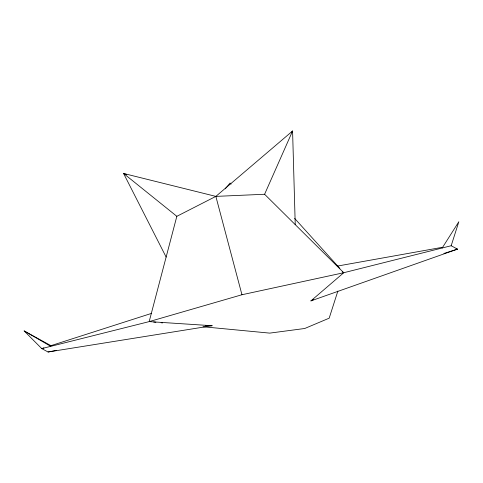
<?xml version="1.0" encoding="UTF-8"?>
<svg xmlns="http://www.w3.org/2000/svg" width="483" height="483" viewBox="0 0 483 483"><rect width="100%" height="100%" fill="white"/><g stroke="black" fill="none" stroke-linecap="round" stroke-linejoin="round"><path stroke-width="0.72" d="M295.234 224.631L292.583 131.002L215.853 196.388L176.838 216.312L149.181 321.612L41.755 348.599L24.15 330.927L50.932 345.659L151.318 313.455M50.932 345.659L50.751 346.341L24.15 330.927M43.875 347.923L41.755 348.599L48.071 351.998L212.122 325.723L149.181 321.612L241.959 294.745L343.751 272.726L451.176 245.738L458.85 221.709L442.186 247.996L442.368 247.308L337.267 266.103M337.865 291.086L329.177 318.182L304.731 328.494L269.719 333.119L203.017 326.75M166.134 257.065L123.576 173.463L215.853 196.388L264.599 194.263L292.583 131.002L291.714 132.227M225.241 188.823L230.053 183.039L231.079 184.108M451.176 245.738L457.498 249.131L310.901 300.903L343.751 272.726L264.599 194.263M310.901 300.903L313.6 299.563M443.877 253.472L457.498 249.131L456.055 248.956M48.071 351.998L56.215 350.423M205.347 325.578L212.122 325.723M153.666 322.04L155.906 322.252M161.135 322.753L162.626 322.898M126.383 174.568L123.576 173.463L176.838 216.312M342.495 271.911L343.751 272.726M294.648 218.413L339.857 268.415M215.853 196.388L241.959 294.745"/></g></svg>
